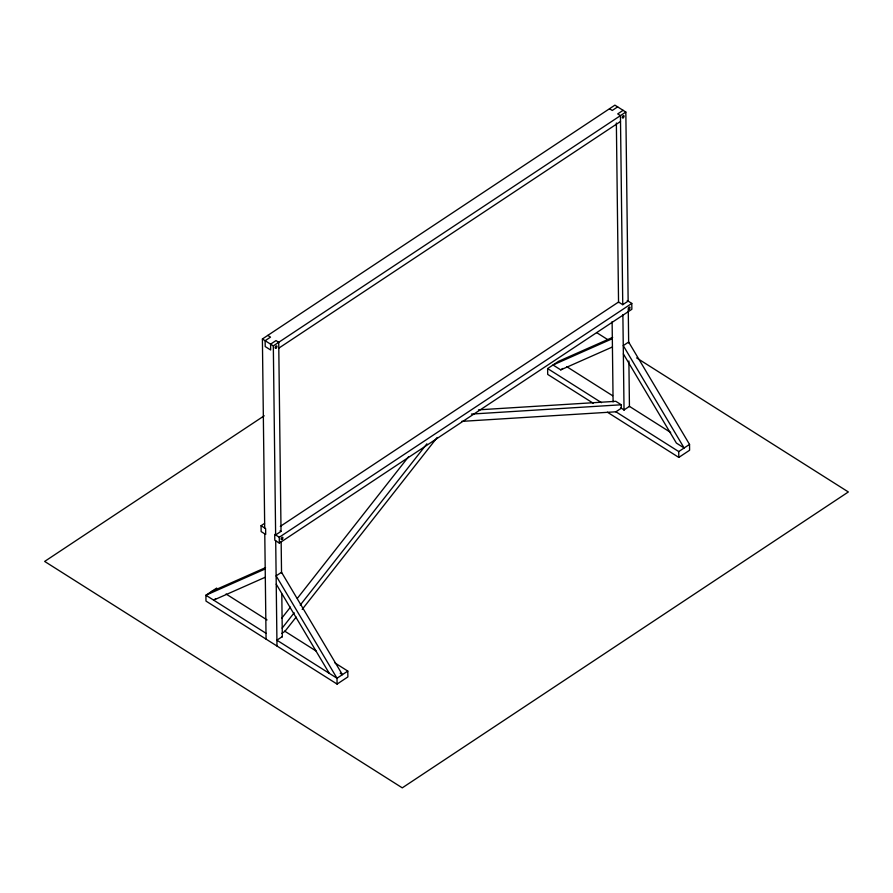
<?xml version="1.0" encoding="UTF-8"?>
<svg xmlns="http://www.w3.org/2000/svg" width="893" height="893" viewBox="0 0 893 893"><rect width="100%" height="100%" fill="white"/><g stroke="black" fill="none" stroke-linecap="round" stroke-linejoin="round"><path stroke-width="1.34" d="M281.831 618.101L290.448 607.128M297.347 598.355L408.514 456.803M282.132 628.147L294.188 612.788M300.227 605.108L426.899 443.799M296.163 617.074L284.979 631.306L281.741 633.45M302.18 609.406L437.19 437.481M264.708 528.031L262.397 338.972L614.909 105.151L625.837 112.06L628.147 301.12L622.756 304.692L618.548 302.035L280.302 526.39M617.643 106.881L612.252 110.453L609.517 108.723M623.113 110.33L617.71 113.913L620.445 115.643L622.756 304.692M267.8 335.4L270.523 337.13L265.132 340.702L265.199 346.551L270.668 350.011L270.59 344.162L275.993 340.579L278.716 342.309L281.027 531.368L275.636 534.94L273.325 345.892L625.837 112.06M278.795 348.158L620.512 121.493M264.205 415.792L44.65 561.429L402.274 787.849L848.35 491.965L636.597 357.892M261.069 525.72L265.623 528.6L265.69 534.449L261.136 531.569L261.069 525.72L264.54 523.41M631.786 303.419L631.864 309.268L279.342 543.1L279.275 537.251L631.786 303.419L627.243 300.539M216.698 588.074L205.903 595.229L205.982 601.078L337.085 684.083L347.868 676.927L347.801 671.078L334.92 662.93M593.354 403.312L547.699 374.401L547.632 368.563L558.415 361.397L612.676 337.364M215.793 598.69L213.628 600.118L265.31 577.224M612.33 338.704L553.024 364.98L560.748 369.869L562.914 368.441M282.311 636.609L276.919 640.192L337.007 678.234L337.085 684.083M347.801 671.078L337.007 678.234L276.138 575.873L281.529 572.29L342.41 674.661L340.2 673.255M689.53 444.413L689.597 450.251L678.803 457.417L678.736 451.568L689.53 444.413L628.65 342.041L623.258 345.624L684.127 447.985L676.403 443.095L623.359 353.896M560.748 369.869L612.431 346.975M211.306 591.646L265.556 567.613M265.21 568.953L205.903 595.229L265.991 633.271M478.481 409.842L615.802 401.314L621.271 404.775L621.305 408.213L615.913 411.796L461.737 421.373M471.459 414.073L621.271 404.775M596.602 332.576L608.367 340.021M566.664 366.621L612.62 395.722M670.676 432.469L629.431 406.36L624.04 409.943L620.758 407.867M547.632 368.563L601.48 402.654M615.523 411.55L678.736 451.568M607.396 412.209L678.803 457.417M262.397 338.972L273.325 345.892M280.123 530.788L281.027 531.368M279.275 537.251L274.72 534.371L274.798 540.22L279.342 543.1M226.063 594.001L267.029 619.943M284.588 631.061L316.2 651.064M276.238 584.145L329.283 673.344M628.259 309.737L628.661 342.968M628.884 360.973L629.442 406.672M622.879 314.693L624.04 410.255M616.36 123L618.548 302.582M612.118 321.625L613.1 401.95M281.15 541.37L281.541 573.217M281.797 593.99L282.322 636.921M275.703 540.79L276.986 646.041M264.774 533.88L266.069 639.12M623.191 117.753A1.284 0.692 -57.7 0 0 623.95 115.777A1.284 0.692 -57.7 0 0 622.388 116.804A1.284 0.692 -57.7 0 0 623.191 117.753M276.071 348.002A1.284 0.692 -57.7 0 0 276.83 346.026A1.284 0.692 -57.7 0 0 275.267 347.053A1.284 0.692 -57.7 0 0 276.071 348.002M282.021 539.361A1.284 0.692 -57.7 0 0 282.78 537.385A1.284 0.692 -57.7 0 0 281.228 538.412A1.284 0.692 -57.7 0 0 282.021 539.361M629.141 309.112A1.284 0.692 -57.7 0 0 629.9 307.136A1.284 0.692 -57.7 0 0 628.348 308.163A1.284 0.692 -57.7 0 0 629.141 309.112"/></g></svg>
